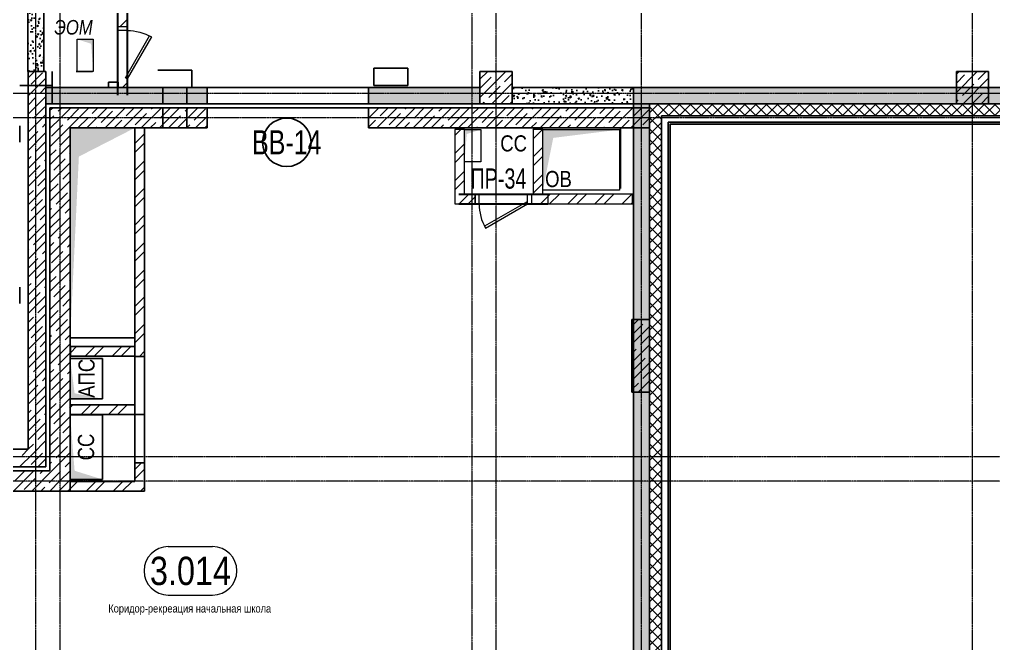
# Model space of a CAD drawing. Header units: millimetres. Extents: x -231292 to 573618, y -153144 to 564035.
# Drawn here: x 21300 to 33364, y 234953 to 242685 of the extents above; entities that cross this region are included whole.
import ezdxf
from ezdxf.enums import TextEntityAlignment as Align

# ---------------------------------------------------------------- set-up
doc = ezdxf.new("R2010")
doc.units = ezdxf.units.MM
doc.linetypes.add('CENTER2', pattern=[28.575, 19.05, -3.175, 3.175, -3.175])
doc.linetypes.add('HIDDEN2', pattern=[4.7625, 3.175, -1.5875])
doc.layers.get('0').update_dxf_attribs({"color": 250})
doc.layers.get('Defpoints').update_dxf_attribs({"color": 250})
for name, color, linetype, lineweight in [('АР_Area', 250, 'Continuous', 5), ('АР_Витраж марка', 250, 'Continuous', 9), ('АР_Колонны', 250, 'Continuous', 35), ('АР_Стены ЖБ', 250, 'Continuous', 35), ('АР_Стены кирпич', 250, 'Continuous', 20), ('АР_Стены ПЕНОблок', 250, 'Continuous', 20), ('АР_Тонкая', 250, 'Continuous', 5), ('АР_Утеплитель', 250, 'Continuous', 0), ('АР_Штриховка', 250, 'Continuous', 0), ('Двери кабины', 250, 'Continuous', 0), ('ДШ_КР', 130, 'Continuous', 35), ('Зашивка радиаторов тип 1 (фанера и МДФ)', 250, 'Continuous', 0), ('ОВ_Шахты', 250, 'Continuous', 5), ('РД_Оси_100', 250, 'Continuous', 0), ('СС_Отверстия', 250, 'Continuous', 9), ('ЭОМ_отверстия', 250, 'Continuous', 5)]:
    doc.layers.add(name, color=color, linetype=linetype, lineweight=lineweight)
for name, color, linetype, lineweight, plot in [('КР_Балки-0.5', 60, 'Continuous', 50, False), ('РД_Проем', 250, 'Continuous', 0, False), ('РД_проем_инж перемыч_подсчет', 250, 'Continuous', 30, False)]:
    doc.layers.add(name, color=color, linetype=linetype, lineweight=lineweight, plot=plot)
doc.layers.add('МАГНИТЫ', color=7, linetype='Continuous', lineweight=30, true_color=0xd100d1)
doc.layers.add('РД_Витраж_вн', color=250, linetype='Continuous')
doc.layers.add('РД_Перемычка инж проемов', color=250, linetype='Continuous')
doc.styles.add('Arial0', font='arial.ttf')
doc.styles.add('Arial_09', font='ARIALN.TTF', dxfattribs={"width": 0.9})
doc.styles.add('MtXpl_Arial_Narrow', font='ARIALNI.TTF')
doc.styles.add('style1', font='ARIALN.TTF')
doc.styles.add('ккк', font='isocpeur.ttf', dxfattribs={"width": 0.85, "oblique": 15})
pattern_1 = [(45, (-195344.93, 50353), (-168.3798, 168.3798), []), (45, (-195232.68, 50353), (-168.3798, 168.3798), [])]
pattern_2 = [(45, (8892.53, 173045.84), (-168.3798, 168.3798), []), (45, (9004.78, 173045.84), (-168.3798, 168.3798), [])]

# ---------------------------------------------------------------- blocks, each defined once
blk = doc.blocks.new('MOK-МаркаПом_овал_ареал')
for p, q in [((-2.75, 3), (2.75, 3)), ((-2.75, -3), (2.75, -3))]:
    blk.add_line(p, q)
for centre, radius, start, end in [((-2.75, 0), 3, 90, 270), ((2.75, 0), 3, 270, 90), ((-3.75, 0), 3.5, 0, 0.001)]:
    blk.add_arc(centre, radius, start, end)
at = {"color": 0, "style": 'style1'}
blk.add_attdef('АР-ПОМЕЩЕНИЕ:НОМЕР', text='', height=3.5, dxfattribs=at).set_placement((0, 0), align=Align.MIDDLE)
at = {"layer": 'Defpoints', "color": 2, "style": 'style1'}
blk.add_attdef('АР-ПОМЕЩЕНИЕ:НАИМЕНОВАНИЕ', text='', height=1, dxfattribs=at).set_placement((-0.09, -4.81), align=Align.MIDDLE)
blk = doc.blocks.new('МаркаВитража1')
at = {"layer": 'Defpoints'}
blk.add_circle((0, 0), 3, dxfattribs=at)
at = {"color": 0, "linetype": 'ByBlock', "lineweight": -2, "style": 'Arial_09', "width": 0.9}
blk.add_attdef('АР-ОКНО:НАИМЕНОВАНИЕ', text='', height=3, dxfattribs=at).set_placement((0, 0), align=Align.MIDDLE)
blk = doc.blocks.new('otv')
at = {"linetype": 'Continuous'}
blk.add_lwpolyline([(0, -1), (0, 0), (1, 0), (1, -1)], close=True, dxfattribs=at)
blk.add_solid([(0, -1), (0, 0), (0.135, -0.137), (1, 0)], dxfattribs=at)
blk = doc.blocks.new('MOK-МаркаПеремычки')
at = {"color": 0, "style": 'ккк', "oblique": 15, "width": 0.85}
blk.add_attdef('АР-ПРОЕМ:ПЕРЕМЫЧКА', text='', height=2.5, dxfattribs=at).set_placement((0, 0), align=Align.MIDDLE)
blk = doc.blocks.new('оси_рен')
at = {"layer": 'РД_Оси_100', "color": 251, "linetype": 'CENTER2', "true_color": 0x636466}
for p, q in [((1215752.916, 135558.25), (1215752.916, 223268.25)), ((1219852.916, 135558.25), (1219852.916, 223268.25))]:
    blk.add_line(p, q, dxfattribs=at)
for points in [[(1208252.916, 135558.25), (1208252.916, 223268.25)], [(1208552.916, 135558.25), (1208552.916, 223268.25)], [(1213652.916, 223268.25), (1213652.916, 135558.25)], [(1213952.916, 135558.25), (1213952.916, 223268.25)], [(1241712.916, 191113.25), (1190197.958, 191113.25), (1189697.958, 191263.25)], [(1241712.916, 190813.25), (1190197.958, 190813.25), (1189697.958, 190663.25)], [(1225207.916, 186613.25), (1190197.958, 186613.25), (1189697.958, 186763.25)], [(1225207.916, 186313.25), (1190197.958, 186313.25), (1189697.958, 186163.25)]]:
    blk.add_lwpolyline(points, dxfattribs=at)

msp = doc.modelspace()

# ---------------------------------------------------------------- hatches: boundary and pattern name
at = {"layer": 'АР_Штриховка', "linetype": 'Continuous', "lineweight": 0}
h = msp.add_hatch(dxfattribs=at)
h.set_pattern_fill('ANSI32', color=256, scale=25, angle=-360, style=0)
h.set_pattern_definition([(45, (8914.18, 173064.12), (-168.3798, 168.3798), []), (45, (9026.44, 173064.12), (-168.3798, 168.3798), [])])
h.paths.add_polyline_path([(22634.182, 244939.128), (22514.182, 244819.128), (22514.182, 244669.128), (22544.182, 244589.128), (22634.182, 244549.128)], flags=0)
h.paths.add_polyline_path([(22634.182, 244549.128), (22544.182, 244589.128), (22514.182, 244549.128), (22514.182, 244499.128), (22634.182, 244499.128)], flags=0)
h.paths.add_polyline_path([(22634.182, 243799.128), (22514.182, 243799.128), (22514.182, 243549.128), (22634.182, 243549.128)], flags=0)
h.paths.add_polyline_path([(22634.182, 242849.128), (22514.182, 242849.128), (22514.182, 242599.128), (22634.182, 242599.128)], flags=0)
h.paths.add_polyline_path([(22634.182, 241899.128), (22514.182, 241899.128), (22514.182, 241839.128), (22634.182, 241839.128)], flags=0)
at = {"layer": 'АР_Штриховка', "linetype": 'Continuous', "lineweight": 25, "true_color": 0x000000}
h = msp.add_hatch(dxfattribs=at)
h.set_pattern_fill('AR-CONC', color=18, angle=-315, style=0)
h.set_pattern_definition([(95, (-195344.93, 50353), (140.09465, 117.55338), [19.05, -209.55]), (40, (-195344.93, 50353), (-160.01845, 110.17673), [15.24, -167.64058]), (145.451445, (-195333.26, 50362.8), (-19.9238, 227.7301), [16.19001, -178.09024]), (91.1842, (-195380.85, 50388.92), (221.41024, 161.95341), [28.575, -314.325]), (141.63556, (-195362.4, 50402.42), (-7.08662, 342.82676), [24.28502, -267.1356]), (36.18415, (-195380.85, 50388.92), (-7.08662, 342.82676), [22.85997, -251.45973]), (66, (-195353.91, 50397.9), (179.51998, 34.89515), [19.05, -209.55]), (11, (-195353.91, 50397.9), (-86.53993, 173.94119), [15.24, -167.64]), (116.451445, (-195338.95, 50400.81), (92.98005, 208.83634), [16.19001, -178.08994]), (82.5, (-195344.934, 50353), (-57.605469, 61.973414), [0, -165.608, 0, -170.18, 0, -168.275]), (52.5, (-195344.93, 50353), (-23.589727, 118.087), [0, -97.028, 0, -161.798, 0, -64.135]), (12.5, (-195384.986, 50312.95), (99.927863, 91.826196), [0, -63.5, 0, -198.12, 0, -262.89]), (2.5, (-195402.95, 50294.99), (86.763904, 122.722393), [0, -82.55, 0, -131.572, 0, -186.69])])
h.paths.add_polyline_path([(21603.243, 243066.253), (21403.243, 243066.253), (21403.243, 242041.261), (21603.243, 242041.261)], flags=0)
h = msp.add_hatch(dxfattribs=at)
h.set_pattern_fill('AR-CONC', color=18, angle=45, style=0)
h.set_pattern_definition([(95, (-195344.93, 50353), (140.09465, 117.55338), [19.05, -209.55]), (40, (-195344.93, 50353), (-160.01845, 110.17673), [15.24, -167.64058]), (145.451445, (-195333.26, 50362.8), (-19.9238, 227.7301), [16.19001, -178.09024]), (91.1842, (-195380.85, 50388.92), (221.41024, 161.95341), [28.575, -314.325]), (141.63556, (-195362.4, 50402.42), (-7.08662, 342.82676), [24.28502, -267.1356]), (36.18415, (-195380.85, 50388.92), (-7.08662, 342.82676), [22.85997, -251.45973]), (66, (-195353.91, 50397.9), (179.51998, 34.89515), [19.05, -209.55]), (11, (-195353.91, 50397.9), (-86.53993, 173.94119), [15.24, -167.64]), (116.451445, (-195338.95, 50400.81), (92.98005, 208.83634), [16.19001, -178.08994]), (82.5, (-195344.934, 50353), (-57.605469, 61.973414), [0, -165.608, 0, -170.18, 0, -168.275]), (52.5, (-195344.93, 50353), (-23.589727, 118.087), [0, -97.028, 0, -161.798, 0, -64.135]), (12.5, (-195384.986, 50312.95), (99.927863, 91.826196), [0, -63.5, 0, -198.12, 0, -262.89]), (2.5, (-195402.95, 50294.99), (86.763904, 122.722393), [0, -82.55, 0, -131.572, 0, -186.69])])
h.paths.add_polyline_path([(21628.292, 241841.258), (21628.292, 241641.258), (23623.244, 241641.258), (23623.244, 241841.258)], flags=0)
h.paths.add_polyline_path([(25623.244, 241841.258), (25623.244, 241641.258), (27003.244, 241641.258), (27003.244, 241841.258)], flags=0)
h = msp.add_hatch(dxfattribs=at)
h.set_pattern_fill('AR-CONC', color=18, angle=45, style=0)
h.set_pattern_definition([(95, (-195344.93, 50353), (140.09465, 117.55338), [19.05, -209.55]), (40, (-195344.93, 50353), (-160.01845, 110.17673), [15.24, -167.64058]), (145.451445, (-195333.26, 50362.8), (-19.9238, 227.7301), [16.19001, -178.09024]), (91.1842, (-195380.85, 50388.92), (221.41024, 161.95341), [28.575, -314.325]), (141.63556, (-195362.4, 50402.42), (-7.08662, 342.82676), [24.28502, -267.1356]), (36.18415, (-195380.85, 50388.92), (-7.08662, 342.82676), [22.85997, -251.45973]), (66, (-195353.91, 50397.9), (179.51998, 34.89515), [19.05, -209.55]), (11, (-195353.91, 50397.9), (-86.53993, 173.94119), [15.24, -167.64]), (116.451445, (-195338.95, 50400.81), (92.98005, 208.83634), [16.19001, -178.08994]), (82.5, (-195344.934, 50353), (-57.605469, 61.973414), [0, -165.608, 0, -170.18, 0, -168.275]), (52.5, (-195344.93, 50353), (-23.589727, 118.087), [0, -97.028, 0, -161.798, 0, -64.135]), (12.5, (-195384.986, 50312.95), (99.927863, 91.826196), [0, -63.5, 0, -198.12, 0, -262.89]), (2.5, (-195402.95, 50294.99), (86.763904, 122.722393), [0, -82.55, 0, -131.572, 0, -186.69])])
h.paths.add_polyline_path([(27403.243, 241841.253), (27403.243, 241641.253), (28903.243, 241641.253), (28903.243, 241841.253)], flags=0)
h = msp.add_hatch(dxfattribs=at)
h.set_pattern_fill('AR-CONC', color=18, style=0)
h.set_pattern_definition([(50, (-195344.93, 50353), (182.18467, -15.939086), [19.05, -209.55]), (355, (-195344.93, 50353), (-35.24342, 191.05685), [15.24, -167.64058]), (100.451445, (-195329.75, 50351.67), (146.94125, 175.11775), [16.19001, -178.09024]), (46.1842, (-195344.93, 50403.8), (271.07904, -42.04233), [28.575, -314.325]), (96.63556, (-195322.34, 50400.3), (237.40413, 247.42612), [24.28502, -267.1356]), (351.18415, (-195344.93, 50403.8), (237.40413, 247.42612), [22.85997, -251.45973]), (21, (-195319.53, 50391.1), (151.61439, -102.2652), [19.05, -209.55]), (326, (-195319.53, 50391.1), (61.80203, 184.18797), [15.24, -167.64]), (71.451445, (-195306.9, 50382.58), (213.41642, 81.92277), [16.19001, -178.08994]), (37.5, (-195344.934, 50353), (3.088603, 84.555039), [0, -165.608, 0, -170.18, 0, -168.275]), (7.5, (-195344.93, 50353), (66.819663, 100.180575), [0, -97.028, 0, -161.798, 0, -64.135]), (327.5, (-195401.576, 50353), (135.590595, -5.728744), [0, -63.5, 0, -198.12, 0, -262.89]), (317.5, (-195426.98, 50353), (148.12918, 25.42649), [0, -82.55, 0, -131.572, 0, -186.69])])
h.paths.add_polyline_path([(54603.243, 241641.253), (54603.243, 241841.253), (28903.243, 241841.253), (29103.243, 241641.253)], flags=0)
h = msp.add_hatch(dxfattribs=at)
h.set_pattern_fill('AR-CONC', color=18, angle=-360, style=0)
h.set_pattern_definition([(50, (-195344.93, 50353), (182.18467, -15.939086), [19.05, -209.55]), (355, (-195344.93, 50353), (-35.24342, 191.05685), [15.24, -167.64058]), (100.451445, (-195329.75, 50351.67), (146.94125, 175.11775), [16.19001, -178.09024]), (46.1842, (-195344.93, 50403.8), (271.07904, -42.04233), [28.575, -314.325]), (96.63556, (-195322.34, 50400.3), (237.40413, 247.42612), [24.28502, -267.1356]), (351.18415, (-195344.93, 50403.8), (237.40413, 247.42612), [22.85997, -251.45973]), (21, (-195319.53, 50391.1), (151.61439, -102.2652), [19.05, -209.55]), (326, (-195319.53, 50391.1), (61.80203, 184.18797), [15.24, -167.64]), (71.451445, (-195306.9, 50382.58), (213.41642, 81.92277), [16.19001, -178.08994]), (37.5, (-195344.934, 50353), (3.088603, 84.555039), [0, -165.608, 0, -170.18, 0, -168.275]), (7.5, (-195344.93, 50353), (66.819663, 100.180575), [0, -97.028, 0, -161.798, 0, -64.135]), (327.5, (-195401.576, 50353), (135.590595, -5.728744), [0, -63.5, 0, -198.12, 0, -262.89]), (317.5, (-195426.98, 50353), (148.12918, 25.42649), [0, -82.55, 0, -131.572, 0, -186.69])])
h.paths.add_polyline_path([(29103.243, 241641.253), (28903.243, 241841.253), (28903.243, 206766.253), (29103.243, 206766.253)], flags=0)
h = msp.add_hatch(dxfattribs=at)
h.set_pattern_fill('ANSI37', color=18, scale=30, style=0)
h.set_pattern_definition([(45, (-195344.93, 50353), (-67.35192, 67.35192), []), (135, (-195344.93, 50353), (-67.35192, -67.35192), [])])
h.paths.add_polyline_path([(54603.243, 241491.253), (54603.243, 241641.253), (29103.243, 241641.253), (29253.243, 241491.253)], flags=0)
h = msp.add_hatch(dxfattribs=at)
h.set_pattern_fill('ANSI37', color=18, scale=30, angle=-360, style=0)
h.set_pattern_definition([(45, (-195344.93, 50353), (-67.35192, 67.35192), []), (135, (-195344.93, 50353), (-67.35192, -67.35192), [])])
h.paths.add_polyline_path([(29253.243, 241491.253), (29103.243, 241641.253), (29103.243, 206766.253), (29253.243, 206766.253)], flags=0)
h = msp.add_hatch(dxfattribs=at)
h.set_pattern_fill('_U', color=18, style=0, pattern_type=0)
h.set_pattern_definition([(360, (-195344.9339, 50353.0024), (0, 1), [])])
h.paths.add_polyline_path([(54603.243, 241386.253), (54603.243, 241411.253), (29333.243, 241411.253), (29358.243, 241386.253)], flags=0)
h = msp.add_hatch(dxfattribs=at)
h.set_pattern_fill('_U', color=18, angle=-360, style=0, pattern_type=0)
h.set_pattern_definition([(360, (-195344.9339, 50353.0024), (-2e-16, 1), [])])
h.paths.add_polyline_path([(29358.243, 241386.253), (29333.243, 241411.253), (29333.243, 206766.253), (29358.243, 206766.253)], flags=0)
h = msp.add_hatch(dxfattribs=at)
h.set_pattern_fill('ANSI32', color=18, scale=25, angle=-360, style=0)
h.set_pattern_definition([(45, (-195344.93, 50353), (-168.3798, 168.3798), []), (45, (-195232.68, 50353), (-168.3798, 168.3798), [])])
h.paths.add_polyline_path([(22848.243, 241341.253), (22728.243, 241341.253), (22728.243, 238631.974), (22758.243, 238551.974), (22848.243, 238511.974)], flags=0)
h.paths.add_polyline_path([(22848.243, 238511.974), (22758.243, 238551.974), (22728.243, 238511.974), (22728.243, 238511.253), (22848.243, 238511.253)], flags=0)
h.paths.add_polyline_path([(22848.243, 237191.253), (22728.243, 237191.253), (22728.243, 236961.253), (22848.243, 236841.253)], flags=0)
at = {"layer": 'АР_Штриховка', "linetype": 'Continuous', "lineweight": 0}
h = msp.add_hatch(dxfattribs=at)
h.set_pattern_fill('ANSI32', color=256, scale=25, angle=-360, style=0)
h.set_pattern_definition(pattern_2)
h.paths.add_polyline_path([(26812.531, 241320.844), (26692.531, 241320.844), (26692.531, 240400.844), (26812.531, 240520.844)], flags=0)
h = msp.add_hatch(dxfattribs=at)
h.set_pattern_fill('ANSI32', color=256, scale=25, angle=-360, style=0)
h.set_pattern_definition(pattern_2)
h.paths.add_polyline_path([(27782.531, 241320.844), (27662.531, 241320.844), (27662.531, 240520.844), (27702.531, 240490.844), (27782.531, 240520.844)], flags=0)
h = msp.add_hatch(dxfattribs=at)
h.set_pattern_fill('ANSI32', color=256, scale=25, angle=-360, style=0)
h.set_pattern_definition([(45, (8892.53, 173045.84), (-168.3798, 168.3798), []), (45, (9004.78, 173045.84), (-168.3798, 168.3798), [])])
h.paths.add_polyline_path([(26812.531, 240520.844), (26692.531, 240400.844), (26942.395, 240400.844), (26942.395, 240520.844)], flags=0)
h.paths.add_polyline_path([(27642.395, 240520.844), (27642.395, 240400.844), (27662.531, 240400.844), (27702.531, 240490.844), (27662.531, 240520.844)], flags=0)
h.paths.add_polyline_path([(27782.531, 240520.844), (27702.531, 240490.844), (27662.531, 240400.844), (28892.531, 240400.844), (28892.531, 240520.844)], flags=0)
at = {"layer": 'АР_Штриховка', "linetype": 'Continuous', "lineweight": 25, "true_color": 0x000000}
h = msp.add_hatch(dxfattribs=at)
h.set_pattern_fill('ANSI32', color=18, scale=25, style=0)
h.set_pattern_definition(pattern_1)
h.paths.add_polyline_path([(21931.721, 238631.974), (21931.721, 238511.974), (22728.243, 238511.974), (22758.243, 238551.974), (22728.243, 238631.974)], flags=0)
h = msp.add_hatch(dxfattribs=at)
h.set_pattern_fill('ANSI32', color=18, scale=25, style=0)
h.set_pattern_definition(pattern_1)
h.paths.add_polyline_path([(21928.243, 237911.253), (21928.243, 237791.253), (22728.243, 237791.253), (22758.243, 237831.253), (22728.243, 237911.253)], flags=0)
h = msp.add_hatch(dxfattribs=at)
h.set_pattern_fill('ANSI32', color=18, scale=25, style=0)
h.set_pattern_definition(pattern_1)
h.paths.add_polyline_path([(21928.243, 236961.253), (21928.243, 236841.253), (22848.243, 236841.253), (22728.243, 236961.253)], flags=0)
at = {"layer": 'СС_Отверстия', "linetype": 'Continuous', "lineweight": 25, "true_color": 0x000000}
for points in [[(23374.052, 241641.258), (23374.052, 241841.258), (23224.052, 241741.258)], [(23074.052, 241641.258), (23374.052, 241641.258), (23224.052, 241741.258)]]:
    msp.add_hatch(color=18, dxfattribs=at).paths.add_polyline_path(points, flags=0)

# ---------------------------------------------------------------- linework, layer by layer
at = {"color": 18, "linetype": 'Continuous', "lineweight": 25, "true_color": 0x000000}
for p, q in [((22203.243, 242041.26), (22003.243, 242041.26)), ((22203.243, 242041.26), (22003.243, 242041.26)), ((21928.243, 238741.253), (21928.243, 241341.253)), ((21928.243, 241341.253), (22728.243, 241341.253)), ((21928.243, 238741.253), (21928.243, 241341.253)), ((21928.243, 241341.253), (22728.243, 241341.253)), ((22728.243, 241341.253), (22728.243, 238741.253)), ((22728.243, 241341.253), (22728.243, 238741.253)), ((25743.243, 241341.253), (28743.243, 241341.253)), ((25743.243, 241341.253), (28743.243, 241341.253)), ((28743.243, 241341.253), (28743.243, 240591.253)), ((28743.243, 241341.253), (28743.243, 240591.253)), ((22728.243, 238741.253), (21928.243, 238741.253)), ((22728.243, 238741.253), (21928.243, 238741.253)), ((21928.243, 237986.253), (21928.243, 238486.253)), ((21928.243, 238486.253), (22328.243, 238486.253)), ((21928.243, 237986.253), (21928.243, 238486.253)), ((21928.243, 238486.253), (22328.243, 238486.253)), ((22328.243, 238486.253), (22328.243, 237986.253)), ((22328.243, 238486.253), (22328.243, 237986.253)), ((22328.243, 237986.253), (21928.243, 237986.253)), ((22328.243, 237986.253), (21928.243, 237986.253)), ((21928.243, 236986.253), (21928.243, 237786.253)), ((21928.243, 237786.253), (22328.243, 237786.253)), ((21928.243, 236986.253), (21928.243, 237786.253)), ((21928.243, 237786.253), (22328.243, 237786.253)), ((22328.243, 237786.253), (22328.243, 236986.253)), ((22328.243, 237786.253), (22328.243, 236986.253)), ((22328.243, 236986.253), (21928.243, 236986.253)), ((22328.243, 236986.253), (21928.243, 236986.253))]:
    msp.add_line(p, q, dxfattribs=at)
for points in [[(21928.243, 238741.253), (21928.243, 241341.253), (22035.962, 240986.153), (22728.243, 241341.253)], [(21928.243, 238741.253), (21928.243, 241341.253), (22035.962, 240986.153), (22728.243, 241341.253)], [(22328.243, 237986.253), (21928.243, 237986.253), (21982.874, 238053.577), (21928.243, 238486.253)], [(22328.243, 237986.253), (21928.243, 237986.253), (21982.874, 238053.577), (21928.243, 238486.253)], [(22328.243, 236986.253), (21928.243, 236986.253), (21982.874, 237093.972), (21928.243, 237786.253)], [(22328.243, 236986.253), (21928.243, 236986.253), (21982.874, 237093.972), (21928.243, 237786.253)]]:
    msp.add_solid(points, dxfattribs=at)
at = {"layer": 'АР_Колонны', "color": 18, "linetype": 'HIDDEN2', "lineweight": 25, "true_color": 0x000000}
for p, q in [((27003.243, 242041.258), (27403.243, 242041.258)), ((27003.243, 241641.258), (27003.243, 242041.258)), ((27403.243, 242041.258), (27403.243, 241641.258)), ((32903.243, 242041.255), (33303.243, 242041.255)), ((32903.243, 241641.255), (32903.243, 242041.255)), ((33303.243, 242041.255), (33303.243, 241641.255)), ((27403.243, 241641.258), (27003.243, 241641.258)), ((33303.243, 241641.255), (32903.243, 241641.255)), ((28883.243, 238966.253), (29103.243, 238966.253)), ((28883.243, 238066.253), (28883.243, 238966.253)), ((29103.243, 238966.253), (29103.243, 238066.253)), ((29103.243, 238066.253), (28883.243, 238066.253))]:
    msp.add_line(p, q, dxfattribs=at)
at = {"layer": 'АР_Колонны', "color": 18, "linetype": 'Continuous', "lineweight": 25, "true_color": 0x000000}
for p, q in [((27403.243, 242041.258), (27003.243, 242041.258)), ((27003.243, 242041.258), (27003.243, 241641.258)), ((27403.243, 242041.258), (27003.243, 242041.258)), ((27003.243, 242041.258), (27003.243, 241641.258)), ((27403.243, 241641.258), (27403.243, 242041.258)), ((27403.243, 241641.258), (27403.243, 242041.258)), ((33303.243, 242041.255), (32903.243, 242041.255)), ((32903.243, 242041.255), (32903.243, 241641.255)), ((33303.243, 242041.255), (32903.243, 242041.255)), ((32903.243, 242041.255), (32903.243, 241641.255)), ((33303.243, 241641.255), (33303.243, 242041.255)), ((33303.243, 241641.255), (33303.243, 242041.255)), ((27003.243, 241641.258), (27403.243, 241641.258)), ((27003.243, 241641.258), (27403.243, 241641.258)), ((32903.243, 241641.255), (33303.243, 241641.255)), ((32903.243, 241641.255), (33303.243, 241641.255)), ((29103.243, 238966.253), (28883.243, 238966.253)), ((28883.243, 238966.253), (28883.243, 238066.253)), ((29103.243, 238966.253), (28883.243, 238966.253)), ((28883.243, 238966.253), (28883.243, 238066.253)), ((29103.243, 238066.253), (29103.243, 238966.253)), ((29103.243, 238066.253), (29103.243, 238966.253)), ((28883.243, 238066.253), (29103.243, 238066.253)), ((28883.243, 238066.253), (29103.243, 238066.253))]:
    msp.add_line(p, q, dxfattribs=at)
at = {"layer": 'АР_Стены ЖБ', "color": 18, "linetype": 'Continuous', "lineweight": 25, "true_color": 0x000000}
for p, q in [((21628.292, 242041.261), (21408.292, 242041.261)), ((21408.292, 242041.261), (21408.292, 237361.253)), ((21628.292, 237141.253), (21628.292, 242041.261)), ((27403.243, 242041.258), (27003.243, 242041.258)), ((27003.243, 242041.258), (27003.243, 241641.258)), ((27403.243, 241641.258), (27403.243, 242041.258)), ((33303.243, 242041.255), (32903.243, 242041.255)), ((32903.243, 242041.255), (32903.243, 241641.255)), ((33303.243, 241641.255), (33303.243, 242041.255)), ((27003.243, 241641.258), (27403.243, 241641.258)), ((32903.243, 241641.255), (33303.243, 241641.255)), ((21678.243, 241591.253), (21678.243, 237091.253)), ((23623.243, 241591.253), (21678.243, 241591.253)), ((23074.051, 241341.253), (23074.051, 241591.253)), ((23374.051, 241591.253), (23374.051, 241341.253)), ((23623.243, 241341.253), (23623.243, 241591.253)), ((29103.243, 241591.253), (25623.243, 241591.253)), ((25623.243, 241591.253), (25623.243, 241341.253)), ((29103.243, 241341.253), (29103.243, 241591.253)), ((21928.243, 236841.253), (21928.243, 241341.253)), ((21928.243, 241341.253), (23623.243, 241341.253)), ((25623.243, 241341.253), (29103.243, 241341.253)), ((29103.243, 238966.253), (28883.243, 238966.253)), ((28883.243, 238966.253), (28883.243, 238066.253)), ((29103.243, 238066.253), (29103.243, 238966.253)), ((28883.243, 238066.253), (29103.243, 238066.253)), ((21408.292, 237361.253), (8803.244, 237361.253)), ((21678.243, 237091.253), (8803.243, 237091.253)), ((8803.244, 237141.253), (21628.292, 237141.253)), ((8803.243, 236841.253), (21928.243, 236841.253))]:
    msp.add_line(p, q, dxfattribs=at)
at = {"layer": 'АР_Стены кирпич', "linetype": 'Continuous', "lineweight": 20}
for p, q in [((22514.182, 242849.128), (22514.182, 242599.128)), ((22634.182, 242599.128), (22634.182, 242849.128)), ((22514.182, 242599.128), (22634.182, 242599.128)), ((26812.531, 241320.844), (26692.531, 241320.844)), ((26692.531, 241320.844), (26692.531, 240400.844)), ((26812.531, 240520.844), (26812.531, 241320.844)), ((27782.531, 241320.844), (27662.531, 241320.844)), ((27662.531, 241320.844), (27662.531, 240520.844)), ((27782.531, 240520.844), (27782.531, 241320.844)), ((26942.395, 240520.844), (26812.531, 240520.844)), ((26942.395, 240400.844), (26942.395, 240520.844)), ((27642.395, 240520.844), (27642.395, 240400.844)), ((27662.531, 240520.844), (27642.395, 240520.844)), ((28892.531, 240520.844), (27782.531, 240520.844)), ((28892.531, 240400.844), (28892.531, 240520.844)), ((26692.531, 240400.844), (26942.395, 240400.844)), ((27642.395, 240400.844), (28892.531, 240400.844))]:
    msp.add_line(p, q, dxfattribs=at)
at = {"layer": 'АР_Стены кирпич', "linetype": 'Continuous', "lineweight": 0}
for p, q in [((22514.182, 242599.128), (22514.182, 241899.128)), ((22634.182, 241899.128), (22634.182, 242599.128)), ((27642.395, 240520.844), (26942.395, 240520.844)), ((27842.395, 240520.844), (27842.395, 240400.844)), ((26942.395, 240400.844), (27642.395, 240400.844))]:
    msp.add_line(p, q, dxfattribs=at)
at = {"layer": 'АР_Стены кирпич', "color": 18, "linetype": 'Continuous', "lineweight": 25, "true_color": 0x000000}
for p, q in [((22523.243, 241906.253), (22403.243, 241906.253)), ((22403.243, 241906.253), (22403.243, 241841.261)), ((22523.243, 241841.261), (22523.243, 241906.253)), ((22403.243, 241841.261), (22523.243, 241841.261)), ((22848.243, 241341.253), (22728.243, 241341.253)), ((22728.243, 241341.253), (22728.243, 238631.974)), ((22848.243, 238511.974), (22848.243, 241341.253)), ((25743.243, 241341.253), (25623.243, 241341.253)), ((28903.243, 240446.253), (28903.243, 240566.253)), ((21931.721, 238631.974), (21931.721, 238511.974)), ((22728.243, 238631.974), (21931.721, 238631.974)), ((21931.721, 238511.974), (22728.243, 238511.974)), ((22728.243, 238511.974), (22728.243, 238511.253)), ((22728.243, 238511.253), (22848.243, 238511.253)), ((22728.243, 238511.253), (22728.243, 237911.253)), ((22848.243, 238511.253), (22848.243, 238511.974)), ((22848.243, 237791.253), (22848.243, 238511.253)), ((21928.243, 237911.253), (21928.243, 237791.253)), ((22728.243, 237911.253), (21928.243, 237911.253)), ((21928.243, 237791.253), (22728.243, 237791.253)), ((22728.243, 237791.253), (22728.243, 237191.253)), ((22848.243, 237191.253), (22848.243, 237791.253)), ((22848.243, 237191.253), (22728.243, 237191.253)), ((22728.243, 237191.253), (22728.243, 236961.253)), ((22848.243, 236841.253), (22848.243, 237191.253)), ((21928.243, 236961.253), (21928.243, 236841.253)), ((22728.243, 236961.253), (21928.243, 236961.253)), ((21928.243, 236841.253), (22848.243, 236841.253))]:
    msp.add_line(p, q, dxfattribs=at)
at = {"layer": 'АР_Стены кирпич', "color": 18, "lineweight": 25, "true_color": 0x000000}
msp.add_line((22728.243, 237791.253), (22848.243, 237791.253), dxfattribs=at)
at = {"layer": 'АР_Стены ПЕНОблок', "color": 18, "linetype": 'Continuous', "lineweight": 25, "true_color": 0x000000}
for p, q in [((21403.243, 243066.253), (21403.243, 242041.261)), ((21603.243, 242041.261), (21603.243, 243066.253)), ((21602.243, 242586.253), (21602.243, 242506.253)), ((21403.243, 242041.261), (21603.243, 242041.261)), ((21628.292, 241841.258), (21628.292, 241641.258)), ((23623.244, 241841.258), (21628.292, 241841.258)), ((23623.244, 241641.258), (23623.244, 241841.258)), ((25623.244, 241841.258), (25623.244, 241641.258)), ((27003.244, 241841.258), (25623.244, 241841.258)), ((27003.244, 241641.258), (27003.244, 241841.258)), ((27403.243, 241841.253), (27403.243, 241641.253)), ((28903.243, 241841.253), (27403.243, 241841.253)), ((28903.243, 241641.253), (28903.243, 241841.253)), ((54603.243, 241841.253), (28903.243, 241841.253)), ((28903.243, 241841.253), (28903.243, 206766.253)), ((21628.292, 241641.258), (23623.244, 241641.258)), ((25623.244, 241641.258), (27003.244, 241641.258)), ((27403.243, 241641.253), (28903.243, 241641.253)), ((29103.243, 241641.253), (54603.243, 241641.253)), ((29103.243, 206766.253), (29103.243, 241641.253))]:
    msp.add_line(p, q, dxfattribs=at)
at = {"layer": 'АР_Тонкая', "color": 18, "linetype": 'Continuous', "lineweight": 25, "true_color": 0x000000}
for p, q in [((54603.243, 241491.253), (29253.243, 241491.253)), ((29253.243, 241491.253), (29253.243, 206766.253)), ((29333.243, 241411.253), (54603.243, 241411.253)), ((54603.243, 241411.253), (29333.243, 241411.253)), ((29333.243, 206766.253), (29333.243, 241411.253)), ((29333.243, 241411.253), (29333.243, 206766.253)), ((29358.243, 241386.253), (54603.243, 241386.253)), ((29358.243, 206766.253), (29358.243, 241386.253))]:
    msp.add_line(p, q, dxfattribs=at)
at = {"layer": 'АР_Утеплитель', "color": 18, "linetype": 'Continuous', "lineweight": 25, "true_color": 0x000000}
for p, q in [((54603.243, 241641.253), (29103.243, 241641.253)), ((29103.243, 241641.253), (29103.243, 206766.253)), ((29253.243, 241491.253), (54603.243, 241491.253)), ((29253.243, 206766.253), (29253.243, 241491.253))]:
    msp.add_line(p, q, dxfattribs=at)
at = {"layer": 'АР_Штриховка', "color": 18, "linetype": 'Continuous', "lineweight": 25, "true_color": 0x000000}
for p, q in [((21408.292, 241961.511), (21488.041, 242041.261)), ((21444.062, 241885.027), (21584.378, 242025.344)), ((27003.243, 241943.802), (27100.698, 242041.258)), ((27003.243, 241719.296), (27325.205, 242041.258)), ((27197.038, 242025.344), (27212.952, 242041.258)), ((27309.291, 241913.091), (27403.243, 242007.042)), ((32903.243, 242006.636), (32937.862, 242041.255)), ((32903.243, 241782.129), (33162.368, 242041.255)), ((32903.243, 241894.382), (33006.141, 241997.281)), ((33174.521, 241941.154), (33274.622, 242041.255)), ((21408.292, 241737.004), (21628.292, 241957.004)), ((27003.243, 241831.549), (27140.912, 241969.217)), ((27149.711, 241641.258), (27403.243, 241894.789)), ((32978.078, 241744.711), (33118.395, 241885.027)), ((32986.875, 241641.255), (33303.243, 241957.623)), ((21556.315, 241772.774), (21628.292, 241844.751)), ((27112.848, 241716.648), (27253.165, 241856.964)), ((33099.128, 241641.255), (33230.648, 241772.774)), ((33286.774, 241828.901), (33303.243, 241845.37)), ((21408.292, 241512.498), (21628.292, 241732.498)), ((21408.292, 241624.751), (21500.188, 241716.648)), ((27037.458, 241641.258), (27056.722, 241660.521)), ((27261.965, 241641.258), (27365.418, 241744.711)), ((27374.218, 241641.258), (27403.243, 241670.283)), ((32903.243, 241669.876), (32921.951, 241688.584)), ((33211.381, 241641.255), (33303.243, 241733.116)), ((21408.292, 241287.992), (21628.292, 241507.992)), ((21472.125, 241464.078), (21612.441, 241604.394)), ((21678.243, 241557.943), (21694.898, 241574.598)), ((21694.898, 241574.598), (21711.553, 241591.253)), ((21780.821, 241548.268), (21823.806, 241591.253)), ((21807.151, 241462.345), (21936.059, 241591.253)), ((21893.074, 241436.015), (22033.391, 241576.331)), ((21919.404, 241350.092), (22160.566, 241591.253)), ((22135.072, 241341.253), (22385.072, 241591.253)), ((22201.771, 241520.205), (22272.819, 241591.253)), ((22314.024, 241407.951), (22454.34, 241548.268)), ((22359.579, 241341.253), (22609.579, 241591.253)), ((22584.085, 241341.253), (22834.085, 241591.253)), ((22622.72, 241492.141), (22721.832, 241591.253)), ((22734.973, 241379.888), (22875.29, 241520.205)), ((22808.591, 241341.253), (23058.591, 241591.253)), ((22931.416, 241576.331), (22946.338, 241591.253)), ((23033.098, 241341.253), (23283.098, 241591.253)), ((23043.67, 241464.078), (23170.845, 241591.253)), ((23257.604, 241341.253), (23507.604, 241591.253)), ((23352.366, 241548.268), (23395.351, 241591.253)), ((23464.619, 241436.015), (23604.936, 241576.331)), ((25623.243, 241461.828), (25752.668, 241591.253)), ((25727.175, 241341.253), (25977.175, 241591.253)), ((25765.81, 241492.141), (25864.922, 241591.253)), ((25878.063, 241379.888), (26018.38, 241520.205)), ((25951.681, 241341.253), (26201.681, 241591.253)), ((26074.506, 241576.331), (26089.428, 241591.253)), ((26176.187, 241341.253), (26426.187, 241591.253)), ((26186.759, 241464.078), (26313.934, 241591.253)), ((26400.694, 241341.253), (26650.694, 241591.253)), ((26495.456, 241548.268), (26538.441, 241591.253)), ((26607.709, 241436.015), (26748.025, 241576.331)), ((26625.2, 241341.253), (26875.2, 241591.253)), ((26849.707, 241341.253), (27099.707, 241591.253)), ((26916.405, 241520.205), (26987.454, 241591.253)), ((27028.658, 241407.951), (27168.975, 241548.268)), ((27074.213, 241341.253), (27324.213, 241591.253)), ((27298.719, 241341.253), (27548.719, 241591.253)), ((27337.355, 241492.141), (27436.466, 241591.253)), ((27449.608, 241379.888), (27589.924, 241520.205)), ((27523.226, 241341.253), (27773.226, 241591.253)), ((27646.051, 241576.331), (27660.973, 241591.253)), ((27747.732, 241341.253), (27997.732, 241591.253)), ((27758.304, 241464.078), (27885.479, 241591.253)), ((27972.239, 241341.253), (28222.239, 241591.253)), ((28067, 241548.268), (28109.986, 241591.253)), ((28179.254, 241436.015), (28319.57, 241576.331)), ((28196.745, 241341.253), (28446.745, 241591.253)), ((28421.252, 241341.253), (28671.252, 241591.253)), ((28487.95, 241520.205), (28558.998, 241591.253)), ((28600.203, 241407.951), (28740.52, 241548.268)), ((28645.758, 241341.253), (28895.758, 241591.253)), ((28870.264, 241341.253), (29103.243, 241574.232)), ((28908.899, 241492.141), (29008.011, 241591.253)), ((21408.292, 241400.245), (21415.998, 241407.951)), ((21584.378, 241351.825), (21628.292, 241395.738)), ((21678.243, 241445.69), (21724.695, 241492.141)), ((21678.243, 241333.437), (21807.151, 241462.345)), ((22022.819, 241341.253), (22145.644, 241464.078)), ((22471.832, 241341.253), (22566.594, 241436.015)), ((22920.845, 241341.253), (22987.543, 241407.951)), ((23155.923, 241351.825), (23296.239, 241492.141)), ((23482.111, 241341.253), (23623.243, 241482.385)), ((25623.243, 241349.574), (25709.683, 241436.015)), ((26063.934, 241341.253), (26130.633, 241407.951)), ((26299.013, 241351.825), (26439.329, 241492.141)), ((26737.454, 241341.253), (26860.279, 241464.078)), ((27186.466, 241341.253), (27281.228, 241436.015)), ((27635.479, 241341.253), (27702.178, 241407.951)), ((27870.557, 241351.825), (28010.874, 241492.141)), ((28308.998, 241341.253), (28431.823, 241464.078)), ((28758.011, 241341.253), (28852.773, 241436.015)), ((29021.153, 241379.888), (29103.243, 241461.978)), ((21408.292, 241175.738), (21528.251, 241295.698)), ((21408.292, 241063.485), (21628.292, 241283.485)), ((21678.243, 241108.93), (21919.404, 241350.092)), ((21696.631, 241239.572), (21836.948, 241379.888)), ((22247.325, 241341.253), (22257.897, 241351.825)), ((23369.857, 241341.253), (23408.493, 241379.888)), ((23594.364, 241341.253), (23623.243, 241370.132)), ((26512.947, 241341.253), (26551.582, 241379.888)), ((26961.96, 241341.253), (26972.532, 241351.825)), ((28084.492, 241341.253), (28123.127, 241379.888)), ((28533.505, 241341.253), (28544.077, 241351.825)), ((29094.771, 241341.253), (29103.243, 241349.725)), ((21500.188, 241043.128), (21628.292, 241171.232)), ((21808.884, 241127.318), (21928.243, 241246.677)), ((21408.292, 240838.979), (21628.292, 241058.979)), ((21678.243, 240884.424), (21928.243, 241134.424)), ((21678.243, 240996.677), (21752.758, 241071.192)), ((21408.292, 240951.232), (21444.062, 240987.002)), ((21612.441, 240930.875), (21628.292, 240946.725)), ((21678.243, 240659.917), (21928.243, 240909.917)), ((21724.695, 240818.622), (21865.011, 240958.939)), ((21921.138, 241015.065), (21928.243, 241022.17)), ((21408.292, 240614.472), (21628.292, 240834.472)), ((21415.998, 240734.432), (21556.315, 240874.749)), ((21836.948, 240706.369), (21928.243, 240797.664)), ((21528.251, 240622.179), (21628.292, 240722.219)), ((21678.243, 240435.411), (21928.243, 240685.411)), ((21408.292, 240389.966), (21628.292, 240609.966)), ((21408.292, 240502.219), (21472.125, 240566.052)), ((21678.243, 240547.664), (21780.821, 240650.242)), ((21444.062, 240313.483), (21584.378, 240453.799)), ((21678.243, 240210.904), (21928.243, 240460.904)), ((21752.758, 240397.673), (21893.074, 240537.989)), ((21408.292, 240165.46), (21628.292, 240385.46)), ((21678.243, 240323.158), (21696.631, 240341.546)), ((21865.011, 240285.419), (21928.243, 240348.651)), ((21556.315, 240201.229), (21628.292, 240273.206)), ((21678.243, 239986.398), (21928.243, 240236.398)), ((21678.243, 240098.651), (21808.884, 240229.293)), ((21408.292, 239940.953), (21628.292, 240160.953)), ((21408.292, 240053.206), (21500.188, 240145.103)), ((21780.821, 239976.723), (21921.138, 240117.04)), ((21472.125, 239892.533), (21612.441, 240032.85)), ((21678.243, 239761.892), (21928.243, 240011.892)), ((21408.292, 239716.447), (21628.292, 239936.447)), ((21408.292, 239828.7), (21415.998, 239836.407)), ((21584.378, 239780.28), (21628.292, 239824.193)), ((21678.243, 239874.145), (21724.695, 239920.596)), ((21893.074, 239864.47), (21928.243, 239899.638)), ((21408.292, 239604.193), (21528.251, 239724.153)), ((21408.292, 239491.94), (21628.292, 239711.94)), ((21678.243, 239537.385), (21928.243, 239787.385)), ((21696.631, 239668.027), (21836.948, 239808.343)), ((21500.188, 239471.584), (21628.292, 239599.687)), ((21808.884, 239555.774), (21928.243, 239675.132)), ((21408.292, 239267.434), (21628.292, 239487.434)), ((21678.243, 239312.879), (21928.243, 239562.879)), ((21678.243, 239425.132), (21752.758, 239499.647)), ((21408.292, 239379.687), (21444.062, 239415.457)), ((21612.441, 239359.33), (21628.292, 239375.181)), ((21678.243, 239088.372), (21928.243, 239338.372)), ((21724.695, 239247.077), (21865.011, 239387.394)), ((21921.138, 239443.52), (21928.243, 239450.626)), ((21408.292, 239042.927), (21628.292, 239262.927)), ((21415.998, 239162.887), (21556.315, 239303.204)), ((21836.948, 239134.824), (21928.243, 239226.119)), ((21528.251, 239050.634), (21628.292, 239150.674)), ((21678.243, 238863.866), (21928.243, 239113.866)), ((21408.292, 238818.421), (21628.292, 239038.421)), ((21408.292, 238930.674), (21472.125, 238994.508)), ((21678.243, 238976.119), (21780.821, 239078.697)), ((21444.062, 238741.938), (21584.378, 238882.254)), ((21678.243, 238639.36), (21928.243, 238889.36)), ((21752.758, 238826.128), (21893.074, 238966.444)), ((28883.243, 238884.661), (28964.835, 238966.253)), ((28883.243, 238772.408), (29021.153, 238910.318)), ((28883.243, 238660.155), (29103.243, 238880.155)), ((21408.292, 238593.915), (21628.292, 238813.915)), ((21678.243, 238751.613), (21696.631, 238770.001)), ((21865.011, 238713.875), (21928.243, 238777.106)), ((28993.089, 238657.748), (29103.243, 238767.902)), ((21556.315, 238629.685), (21628.292, 238701.661)), ((21678.243, 238414.853), (21928.243, 238664.853)), ((21678.243, 238527.106), (21808.884, 238657.748)), ((28883.243, 238435.648), (29103.243, 238655.648)), ((21408.292, 238369.408), (21628.292, 238589.408)), ((21408.292, 238481.661), (21500.188, 238573.558)), ((21780.821, 238405.178), (21921.138, 238545.495)), ((28883.243, 238547.902), (28936.963, 238601.621)), ((21472.125, 238320.988), (21612.441, 238461.305)), ((21678.243, 238190.347), (21928.243, 238440.347)), ((28883.243, 238211.142), (29103.243, 238431.142)), ((28908.899, 238349.052), (29049.216, 238489.368)), ((21408.292, 238144.902), (21628.292, 238364.902)), ((21408.292, 238257.155), (21415.998, 238264.862)), ((21584.378, 238208.735), (21628.292, 238252.649)), ((21678.243, 238302.6), (21724.695, 238349.052)), ((21893.074, 238292.925), (21928.243, 238328.094)), ((29021.153, 238236.798), (29103.243, 238318.889)), ((21408.292, 238032.649), (21528.251, 238152.609)), ((21408.292, 237920.395), (21628.292, 238140.395)), ((21678.243, 237965.84), (21928.243, 238215.84)), ((21696.631, 238096.482), (21836.948, 238236.798)), ((28883.243, 238098.889), (28965.026, 238180.672)), ((28962.86, 238066.253), (29103.243, 238206.636)), ((21500.188, 237900.039), (21628.292, 238028.142)), ((21808.884, 237984.229), (21928.243, 238103.587)), ((29075.114, 238066.253), (29077.279, 238068.419)), ((21408.292, 237695.889), (21628.292, 237915.889)), ((21678.243, 237741.334), (21928.243, 237991.334)), ((21678.243, 237853.587), (21752.758, 237928.102)), ((21408.292, 237808.142), (21444.062, 237843.912)), ((21612.441, 237787.786), (21628.292, 237803.636)), ((21724.695, 237675.532), (21865.011, 237815.849)), ((21921.138, 237871.976), (21928.243, 237879.081)), ((21408.292, 237471.383), (21628.292, 237691.383)), ((21415.998, 237591.343), (21556.315, 237731.659)), ((21678.243, 237516.828), (21928.243, 237766.828)), ((21836.948, 237563.279), (21928.243, 237654.574)), ((21528.251, 237479.089), (21628.292, 237579.129)), ((21678.243, 237292.321), (21928.243, 237542.321)), ((21409.353, 237360.191), (21472.125, 237422.963)), ((21465.48, 237304.065), (21628.292, 237466.876)), ((21678.243, 237404.574), (21780.821, 237507.153)), ((21302.668, 237141.253), (21465.48, 237304.065)), ((21331.808, 237282.646), (21409.353, 237360.191)), ((21521.607, 237247.938), (21584.378, 237310.709)), ((21689.962, 237079.534), (21928.243, 237317.815)), ((21752.758, 237254.583), (21893.074, 237394.899)), ((21444.062, 237170.393), (21521.607, 237247.938)), ((21527.175, 237141.253), (21577.733, 237191.811)), ((21577.733, 237191.811), (21628.292, 237242.37)), ((21678.243, 237180.068), (21696.631, 237198.456)), ((21865.011, 237142.33), (21928.243, 237205.562)), ((21227.175, 236841.253), (21477.175, 237091.253)), ((21247.618, 236973.95), (21364.922, 237091.253)), ((21451.681, 236841.253), (21689.962, 237079.534)), ((21556.315, 237058.14), (21589.428, 237091.253)), ((21746.089, 237023.407), (21808.884, 237086.203)), ((21802.215, 236967.281), (21928.243, 237093.308)), ((21359.872, 236861.697), (21500.188, 237002.013)), ((21668.568, 236945.887), (21746.089, 237023.407)), ((21676.187, 236841.253), (21802.215, 236967.281)), ((21858.342, 236911.154), (21921.138, 236973.95)), ((21563.934, 236841.253), (21612.441, 236889.76)), ((21788.441, 236841.253), (21858.342, 236911.154)), ((21900.694, 236841.253), (21914.468, 236855.027)), ((21914.468, 236855.027), (21928.243, 236868.802))]:
    msp.add_line(p, q, dxfattribs=at)
at = {"layer": 'Двери кабины', "linetype": 'Continuous', "lineweight": 0}
for points in [[(22514.182, 242549.128), (22514.182, 242599.128), (22634.182, 242599.128), (22634.182, 242549.128)], [(22634.182, 241949.128), (22612.532, 241961.628), (22912.532, 242481.243), (22934.182, 242468.743)], [(26992.395, 240520.844), (26942.395, 240520.844), (26942.395, 240400.844), (26992.395, 240400.844)], [(27592.395, 240400.844), (27579.895, 240422.494), (27060.28, 240122.494), (27072.78, 240100.844)], [(27592.395, 240520.844), (27642.395, 240520.844), (27642.395, 240400.844), (27592.395, 240400.844)]]:
    msp.add_lwpolyline(points, close=True, dxfattribs=at)
at = {"layer": 'Двери кабины', "linetype": 'Continuous', "lineweight": 0, "extrusion": (0, 0, -1)}
msp.add_arc((-22634.182, 241949.128), 600, 90, 120, dxfattribs=at)
at = {"layer": 'Двери кабины', "linetype": 'Continuous', "lineweight": 0}
msp.add_arc((27592.395, 240400.844), 600, 180, 210, dxfattribs=at)
at = {"layer": 'ДШ_КР', "color": 18, "lineweight": 25, "true_color": 0x000000}
for p, q in [((21628.292, 237141.253), (21628.292, 241641.258)), ((21628.292, 241641.258), (28903.243, 241641.258)), ((28903.243, 241641.258), (28903.243, 241591.253)), ((28903.243, 241591.253), (21678.243, 241591.253)), ((21678.243, 241591.253), (21678.243, 237091.253)), ((8903.243, 237141.253), (21628.292, 237141.253)), ((21678.243, 237091.253), (8903.243, 237091.253))]:
    msp.add_line(p, q, dxfattribs=at)
at = {"layer": 'Зашивка радиаторов тип 1 (фанера и МДФ)', "linetype": 'Continuous', "lineweight": 0}
msp.add_line((28572.531, 240400.844), (28872.531, 240400.844), dxfattribs=at)
at = {"layer": 'КР_Балки-0.5', "color": 18, "lineweight": 25, "ltscale": 200, "true_color": 0x000000}
for p, q in [((21703.244, 241641.253), (21703.244, 242041.253)), ((27403.244, 242041.253), (27003.244, 242041.253)), ((33303.244, 242041.254), (32903.244, 242041.254)), ((21703.244, 241866.253), (21303.244, 241866.253)), ((36303.244, 241641.253), (21703.244, 241641.253)), ((21303.244, 241366.253), (21303.244, 241166.253)), ((21303.244, 239366.253), (21303.244, 239166.253))]:
    msp.add_line(p, q, dxfattribs=at)
at = {"layer": 'МАГНИТЫ', "color": 18, "lineweight": 25, "true_color": 0x000000}
for p, q in [((23433.889, 242057.93), (23014.215, 242057.93)), ((23433.889, 241841.258), (23433.889, 242057.93)), ((26108.081, 242083.174), (25688.407, 242083.174)), ((25688.407, 242083.174), (25688.407, 241866.501)), ((26108.081, 241866.501), (26108.081, 242083.174)), ((23014.215, 241841.258), (23433.889, 241841.258)), ((25688.407, 241866.501), (26108.081, 241866.501))]:
    msp.add_line(p, q, dxfattribs=at)
at = {"layer": 'РД_Витраж_вн', "color": 18, "linetype": 'Continuous', "lineweight": 25, "true_color": 0x000000}
for p, q in [((25623.244, 241841.258), (23623.244, 241841.258)), ((25623.244, 241641.258), (23623.244, 241641.258))]:
    msp.add_line(p, q, dxfattribs=at)
at = {"layer": 'РД_Проем', "linetype": 'Continuous', "lineweight": 0}
for p, q in [((22514.182, 242599.128), (22514.182, 241899.128)), ((22634.182, 242599.128), (22634.182, 241899.128)), ((26942.395, 240520.844), (27642.395, 240520.844)), ((26942.395, 240400.844), (27642.395, 240400.844))]:
    msp.add_line(p, q, dxfattribs=at)
at = {"layer": 'РД_Проем', "color": 18, "linetype": 'Continuous', "lineweight": 25, "true_color": 0x000000}
for p, q in [((23623.244, 241841.258), (25623.244, 241841.258)), ((23623.244, 241641.258), (25623.244, 241641.258)), ((22728.243, 238511.253), (22728.243, 237911.253)), ((22848.243, 238511.253), (22848.243, 237911.253)), ((22728.243, 237791.253), (22728.243, 237191.253)), ((22848.243, 237791.253), (22848.243, 237191.253))]:
    msp.add_line(p, q, dxfattribs=at)
at = {"layer": 'РД_проем_инж перемыч_подсчет', "linetype": 'Continuous', "lineweight": 30}
for p, q in [((22514.182, 244746.121), (22514.182, 241746.121)), ((22634.182, 244746.121), (22634.182, 241746.121)), ((26742.395, 240520.844), (27842.395, 240520.844)), ((26742.395, 240400.844), (27842.395, 240400.844))]:
    msp.add_line(p, q, dxfattribs=at)
at = {"layer": 'РД_проем_инж перемыч_подсчет', "color": 18, "linetype": 'Continuous', "lineweight": 25, "true_color": 0x000000}
for p, q in [((25808.795, 241841.258), (23408.795, 241841.258)), ((25808.795, 241641.258), (23408.795, 241641.258)), ((22728.243, 238661.253), (22728.243, 237011.253)), ((22848.243, 238661.253), (22848.243, 237011.253))]:
    msp.add_line(p, q, dxfattribs=at)
at = {"layer": 'СС_Отверстия', "color": 18, "linetype": 'Continuous', "lineweight": 25, "true_color": 0x000000}
for p, q in [((23374.052, 241841.258), (23074.052, 241841.258)), ((23074.052, 241641.258), (23074.052, 241841.258)), ((23374.052, 241641.258), (23374.052, 241841.258)), ((23374.052, 241641.258), (23074.052, 241641.258))]:
    msp.add_line(p, q, dxfattribs=at)

# ---------------------------------------------------------------- block references
at = {"rotation": 359.999868838025}
msp.add_blockref('оси_рен', (-1186750.035, 50655.808), dxfattribs=at)
at = {"layer": 'АР_Area', "color": 18, "linetype": 'Continuous', "lineweight": 15, "true_color": 0x000000, "xscale": 100, "yscale": 100, "zscale": 100}
msp.add_blockref('MOK-МаркаПом_овал_ареал', (23417.928, 235853.21), dxfattribs=at).add_auto_attribs({'АР-ПОМЕЩЕНИЕ:НОМЕР': '3.014', 'АР-ПОМЕЩЕНИЕ:НАИМЕНОВАНИЕ': 'Коридор-рекреация начальная школа'})
at = {"layer": 'АР_Витраж марка', "color": 18, "linetype": 'Continuous', "lineweight": 25, "true_color": 0x000000, "xscale": 100, "yscale": 100, "zscale": 100}
msp.add_blockref('МаркаВитража1', (24610.942, 241162.598), dxfattribs=at).add_auto_attribs({'АР-ОКНО:НАИМЕНОВАНИЕ': 'ВВ-14'})
at = {"layer": 'ОВ_Шахты', "xscale": 950, "yscale": 750}
msp.add_blockref('otv', (27782.554, 241320.844), dxfattribs=at)
at = {"layer": 'РД_Перемычка инж проемов', "linetype": 'Continuous', "lineweight": -3}
ref = msp.add_blockref('MOK-МаркаПеремычки', (27232.359, 240714.35, 200), dxfattribs=dict(at, xscale=100, yscale=100, zscale=100))
ref.add_attrib('АР-ПРОЕМ:ПЕРЕМЫЧКА', 'ПР-34', dxfattribs={"layer": '0', "color": 0, "height": 250, "style": 'Arial0', "width": 0.7}).set_placement((27232.359, 240714.35, 200), align=Align.MIDDLE)
at = {"layer": 'СС_Отверстия', "xscale": 200, "yscale": 400}
msp.add_blockref('otv', (26812.531, 241320.844), dxfattribs=at)
at = {"layer": 'ЭОМ_отверстия', "xscale": 400, "yscale": 200, "rotation": 270}
msp.add_blockref('otv', (22214.183, 242439.128), dxfattribs=at)

# ---------------------------------------------------------------- texts
at = {"layer": 'ОВ_Шахты', "insert": (27975.851, 240706.768), "char_height": 200, "width": 1850, "attachment_point": 5, "style": 'style1'}
msp.add_mtext('ОВ', dxfattribs=at)
at = {"layer": 'СС_Отверстия', "color": 18, "lineweight": 25, "true_color": 0x000000, "style": 'style1'}
for s, p in [('АПС', (22230.863, 237997.193)), ('СС', (22224.234, 237222.167))]:
    msp.add_text(s, height=200, rotation=90, dxfattribs=at).set_placement(p)
at = {"layer": 'СС_Отверстия', "insert": (27420.248, 241148.281), "char_height": 200, "width": 590.00022, "attachment_point": 5, "style": 'style1'}
msp.add_mtext('СС', dxfattribs=at)
at = {"layer": 'ЭОМ_отверстия', "lineweight": 50, "style": 'MtXpl_Arial_Narrow'}
msp.add_text('ЭОМ', height=180, dxfattribs=at).set_placement((21732.243, 242498.292, 330))

doc.saveas('drawing.dxf')
